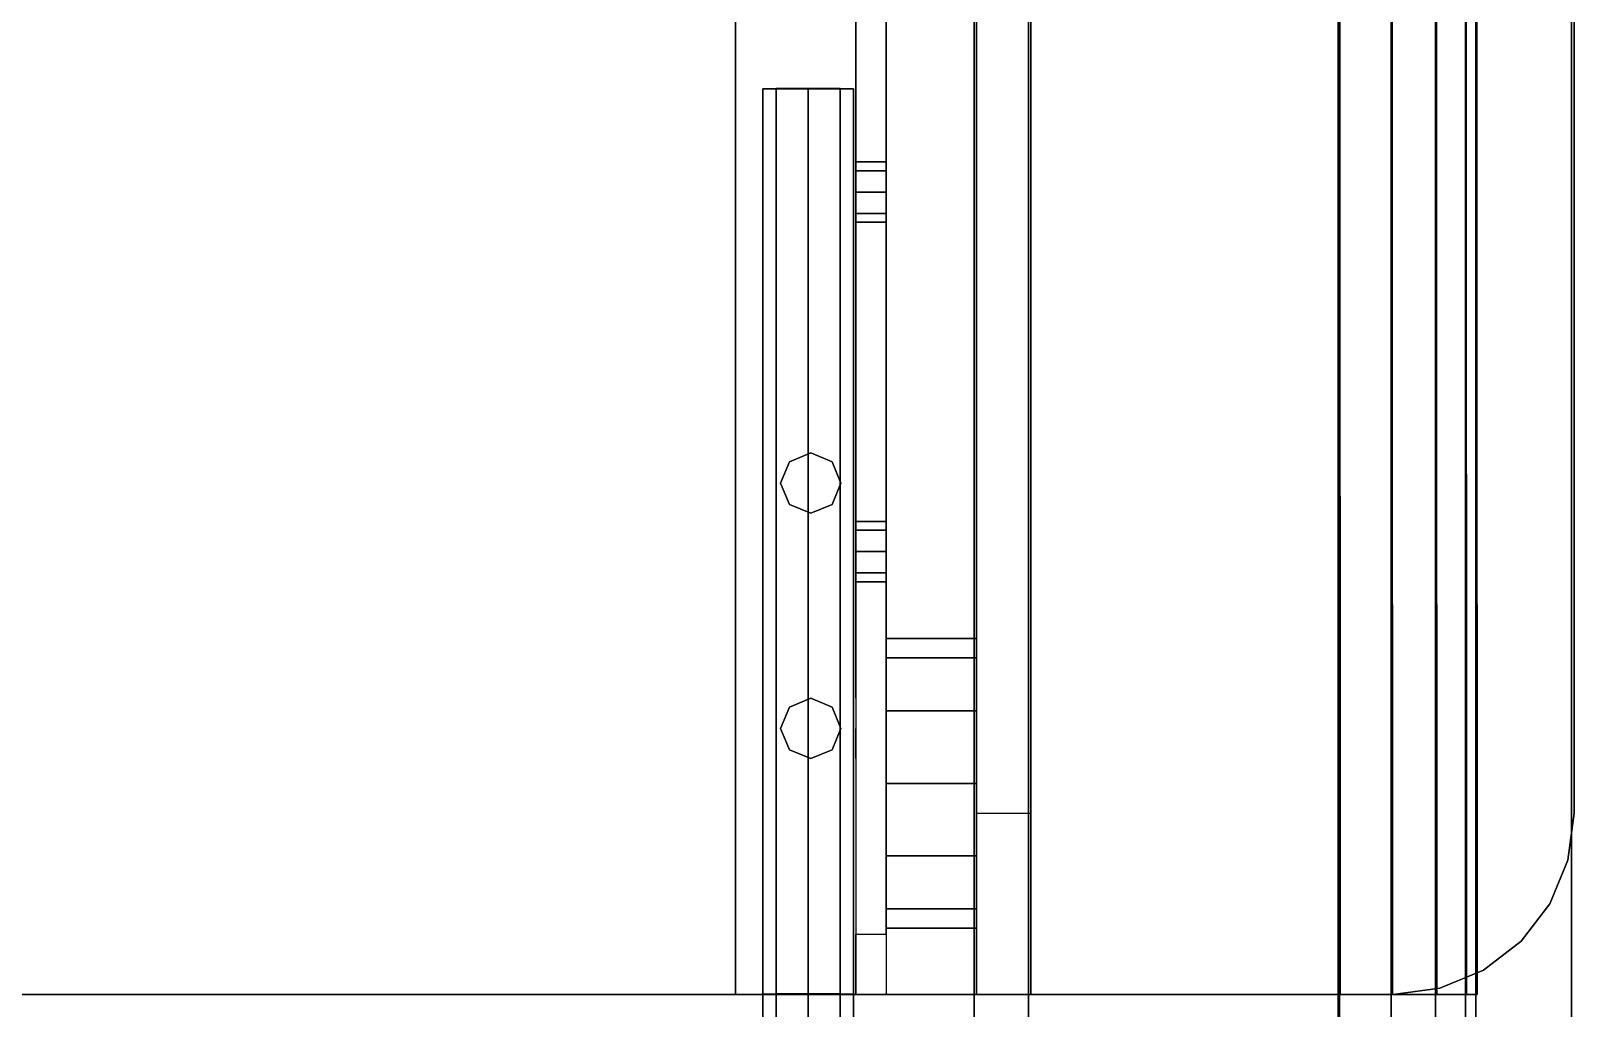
# Model space of a CAD drawing. Extents: x 0 to 341, y -1007 to 0.
# Drawn here: x 255.7 to 340.9, y -459.3 to -405.3 of the extents above; entities that cross this region are included whole.
import ezdxf

# ---------------------------------------------------------------- set-up
doc = ezdxf.new("R2010")
doc.units = 0
for name, color, linetype in [('ACESSORIO_ABERTO', 253, 'CONTINUOUS'), ('ACESSORIO_FECHADO', 253, 'CONTINUOUS'), ('TABUA_ABERTO', 7, 'CONTINUOUS'), ('TABUA_FECHADO', 7, 'CONTINUOUS')]:
    doc.layers.add(name, color=color, linetype=linetype)

msp = doc.modelspace()

# ---------------------------------------------------------------- linework, layer by layer
at = {"layer": 'ACESSORIO_ABERTO'}
for points, invisible_edges in [([(307.7914, -623.535, 30), (307.7914, -623.1942, 32.58819), (307.7914, -181.4782, 32.58819), (307.7914, -181.1375, 30)], 10), ([(307.7914, -181.1375, 30), (307.7914, -181.1375), (307.7914, -623.535), (307.7914, -623.535, 30)], 8), ([(307.7914, -181.4782, 32.58819), (307.7914, -182.4772, 35), (307.7914, -622.1952, 35), (307.7914, -623.1942, 32.58819)], 10), ([(330.7914, -181.1375), (310.7914, -181.1375), (310.7914, -623.535), (330.7914, -623.535)], 8), ([(330.7914, -181.1375, 3), (310.7914, -181.1375, 3), (310.7914, -623.535, 3), (330.7914, -623.535, 3)], 8), ([(310.7914, -181.1375, 30), (310.7914, -181.1375), (310.7914, -623.535), (310.7914, -623.535, 30)], 8), ([(310.7914, -623.535, 30), (310.7914, -623.1942, 32.58819), (310.7914, -181.4782, 32.58819), (310.7914, -181.1375, 30)], 10), ([(310.7914, -181.4782, 32.58819), (310.7914, -182.4772, 35), (310.7914, -622.1952, 35), (310.7914, -623.1942, 32.58819)], 10), ([(330.7914, -623.535), (333.3795, -623.1942), (333.3795, -181.4782), (330.7914, -181.1375)], 10), ([(330.7914, -623.535, 3), (333.3795, -623.1942, 3), (333.3795, -181.4782, 3), (330.7914, -181.1375, 3)], 10), ([(333.3795, -181.4782), (335.7914, -182.4772), (335.7914, -622.1952), (333.3795, -623.1942)], 10), ([(333.3795, -181.4782, 3), (335.7914, -182.4772, 3), (335.7914, -622.1952, 3), (333.3795, -623.1942, 3)], 10), ([(307.7914, -622.1952, 35), (307.7914, -620.606, 37.07107), (307.7914, -184.0664, 37.07107), (307.7914, -182.4772, 35)], 10), ([(310.7914, -622.1952, 35), (310.7914, -620.606, 37.07107), (310.7914, -184.0664, 37.07107), (310.7914, -182.4772, 35)], 10), ([(335.7914, -622.1952), (337.8624, -620.606), (337.8624, -184.0664), (335.7914, -182.4772)], 10), ([(335.7914, -622.1952, 3), (337.8624, -620.606, 3), (337.8624, -184.0664, 3), (335.7914, -182.4772, 3)], 10), ([(307.7914, -184.0664, 37.07107), (307.7914, -186.1375, 38.66026), (307.7914, -618.535, 38.66026), (307.7914, -620.606, 37.07107)], 10), ([(310.7914, -184.0664, 37.07107), (310.7914, -186.1375, 38.66026), (310.7914, -618.535, 38.66026), (310.7914, -620.606, 37.07107)], 10), ([(337.8624, -184.0664), (339.4516, -186.1375), (339.4516, -618.535), (337.8624, -620.606)], 10), ([(337.8624, -184.0664, 3), (339.4516, -186.1375, 3), (339.4516, -618.535, 3), (337.8624, -620.606, 3)], 10), ([(307.7914, -616.1231, 39.65926), (307.7914, -618.535, 38.66026), (307.7914, -186.1375, 38.66026), (307.7914, -188.5493, 39.65926)], 10), ([(310.7914, -616.1231, 39.65926), (310.7914, -618.535, 38.66026), (310.7914, -186.1375, 38.66026), (310.7914, -188.5493, 39.65926)], 10), ([(340.4506, -616.1231), (339.4516, -618.535), (339.4516, -186.1375), (340.4506, -188.5493)], 10), ([(340.4506, -616.1231, 3), (339.4516, -618.535, 3), (339.4516, -186.1375, 3), (340.4506, -188.5493, 3)], 10), ([(307.7914, -188.5493, 39.65926), (307.7914, -191.1375, 40), (307.7914, -613.535, 40), (307.7914, -616.1231, 39.65926)], 8), ([(310.7914, -188.5493, 39.65926), (310.7914, -191.1375, 40), (310.7914, -613.535, 40), (310.7914, -616.1231, 39.65926)], 8), ([(340.4506, -188.5493), (340.7914, -191.1375), (340.7914, -613.535), (340.4506, -616.1231)], 8), ([(340.4506, -188.5493, 3), (340.7914, -191.1375, 3), (340.7914, -613.535, 3), (340.4506, -616.1231, 3)], 8)]:
    msp.add_3dface(points, dxfattribs=dict(at, invisible_edges=invisible_edges))
for points in [[(307.7914, -181.1375), (310.7914, -181.1375), (310.7914, -623.535), (307.7914, -623.535)], [(310.7914, -181.1375, 3), (310.7914, -181.1375), (310.7914, -623.535), (310.7914, -623.535, 3)], [(310.7914, -191.1375, 40), (307.7914, -191.1375, 40), (307.7914, -613.535, 40), (310.7914, -613.535, 40)], [(340.7914, -191.1375), (340.7914, -191.1375, 3), (340.7914, -613.535, 3), (340.7914, -613.535)]]:
    msp.add_3dface(points, dxfattribs=at)
at = {"layer": 'ACESSORIO_FECHADO'}
for points in [[(294.6104, -16.0361, 5), (294.6104, -16.0361, 6.664), (294.6104, -458.5074, 6.664), (294.6104, -458.5074, 5)], [(301.2664, -16.0361, 21.64), (301.2664, -455.1794, 21.64), (302.9305, -455.1794, 21.64), (302.9305, -16.0361, 21.64)], [(307.9225, -425.2274, 16.648), (307.9225, -425.2274, 19.976), (307.9225, -16.0361, 19.976), (307.9225, -16.0361, 16.648)], [(307.9305, -16.0361), (310.9305, -16.0361), (310.9305, -458.5074), (307.9305, -458.5074)], [(310.9305, -16.0361, 3), (310.9305, -16.0361), (310.9305, -458.5074), (310.9305, -458.5074, 3)], [(310.9305, -26.0361, 40), (307.9305, -26.0361, 40), (307.9305, -448.5074, 40), (310.9305, -448.5074, 40)], [(340.9305, -26.0361), (340.9305, -26.0361, 3), (340.9305, -448.5074, 3), (340.9305, -448.5074)], [(296.1273, -408.494, 37.50003), (296.1273, -458.494, 37.50003), (296.8595, -458.4845, 35.7323), (296.8595, -408.4845, 35.7323)], [(296.8595, -408.5035, 39.26778), (296.8595, -458.5035, 39.26778), (296.1273, -458.494, 37.50003), (296.1273, -408.494, 37.50003)], [(296.8595, -408.4845, 35.7323), (296.8595, -458.4845, 35.7323), (298.6273, -458.4805, 35.00007), (298.6273, -408.4805, 35.00007)], [(298.6273, -408.5074, 40), (298.6273, -458.5074, 40), (296.8595, -458.5035, 39.26778), (296.8595, -408.5035, 39.26778)], [(301.1273, -408.494, 37.50003), (300.3951, -408.4845, 35.7323), (298.6273, -408.4805, 35.00007), (301.1273, -408.494, 37.50003)], [(298.6273, -408.4805, 35.00007), (298.6273, -458.4805, 35.00007), (300.3951, -458.4845, 35.7323), (300.3951, -408.4845, 35.7323)], [(300.3951, -408.5035, 39.26778), (300.3951, -458.5035, 39.26778), (298.6273, -458.5074, 40), (298.6273, -408.5074, 40)], [(300.3951, -408.4845, 35.7323), (300.3951, -458.4845, 35.7323), (301.1273, -458.494, 37.50003), (301.1273, -408.494, 37.50003)], [(301.1273, -408.494, 37.50003), (301.1273, -458.494, 37.50003), (300.3951, -458.5035, 39.26778), (300.3951, -408.5035, 39.26778)], [(302.9305, -413.028, 11.7329), (301.2664, -413.028, 11.7329), (301.2664, -412.5406, 12.90952), (302.9305, -412.5406, 12.90952)], [(302.9305, -412.5406, 12.90952), (301.2664, -412.5406, 12.90952), (301.2664, -413.028, 14.08615), (302.9305, -413.028, 14.08615)], [(302.9305, -414.2046, 11.24552), (301.2664, -414.2046, 11.24552), (301.2664, -413.028, 11.7329), (302.9305, -413.028, 11.7329)], [(302.9305, -413.028, 14.08615), (301.2664, -413.028, 14.08615), (301.2664, -414.2046, 14.57352), (302.9305, -414.2046, 14.57352)], [(302.9305, -414.2046, 14.57352), (301.2664, -414.2046, 14.57352), (301.2664, -415.3812, 14.08615), (302.9305, -415.3812, 14.08615)], [(302.9305, -415.3812, 11.7329), (301.2664, -415.3812, 11.7329), (301.2664, -414.2046, 11.24552), (302.9305, -414.2046, 11.24552)], [(302.9305, -415.3812, 14.08615), (301.2664, -415.3812, 14.08615), (301.2664, -415.8686, 12.90952), (302.9305, -415.8686, 12.90952)], [(302.9305, -415.8686, 12.90952), (301.2664, -415.8686, 12.90952), (301.2664, -415.3812, 11.7329), (302.9305, -415.3812, 11.7329)], [(298.7704, -428.6118, 6.664), (298.7704, -428.6118, 5), (297.5938, -429.0992, 5), (297.5938, -429.0992, 6.664)], [(299.9471, -429.0992, 6.664), (299.9471, -429.0992, 5), (298.7704, -428.6118, 5), (298.7704, -428.6118, 6.664)], [(297.5938, -429.0992, 6.664), (297.5938, -429.0992, 5), (297.1064, -430.2758, 5), (297.1064, -430.2758, 6.664)], [(300.4344, -430.2758, 6.664), (300.4344, -430.2758, 5), (299.9471, -429.0992, 5), (299.9471, -429.0992, 6.664)], [(297.1064, -430.2758, 6.664), (297.1064, -430.2758, 5), (297.5938, -431.4524, 5), (297.5938, -431.4524, 6.664)], [(299.9471, -431.4524, 6.664), (299.9471, -431.4524, 5), (300.4344, -430.2758, 5), (300.4344, -430.2758, 6.664)], [(297.5938, -431.4524, 6.664), (297.5938, -431.4524, 5), (298.7704, -431.9398, 5), (298.7704, -431.9398, 6.664)], [(298.7704, -431.9398, 6.664), (298.7704, -431.9398, 5), (299.9471, -431.4524, 5), (299.9471, -431.4524, 6.664)], [(302.9305, -432.881, 11.7329), (301.2664, -432.881, 11.7329), (301.2664, -432.3936, 12.90952), (302.9305, -432.3936, 12.90952)], [(302.9305, -432.3936, 12.90952), (301.2664, -432.3936, 12.90952), (301.2664, -432.881, 14.08615), (302.9305, -432.881, 14.08615)], [(302.9305, -434.0576, 11.24552), (301.2664, -434.0576, 11.24552), (301.2664, -432.881, 11.7329), (302.9305, -432.881, 11.7329)], [(302.9305, -432.881, 14.08615), (301.2664, -432.881, 14.08615), (301.2664, -434.0576, 14.57352), (302.9305, -434.0576, 14.57352)], [(302.9305, -434.0576, 14.57352), (301.2664, -434.0576, 14.57352), (301.2664, -435.2342, 14.08615), (302.9305, -435.2342, 14.08615)], [(302.9305, -435.2342, 11.7329), (301.2664, -435.2342, 11.7329), (301.2664, -434.0576, 11.24552), (302.9305, -434.0576, 11.24552)], [(302.9305, -435.2342, 14.08615), (301.2664, -435.2342, 14.08615), (301.2664, -435.7216, 12.90952), (302.9305, -435.7216, 12.90952)], [(302.9305, -435.7216, 12.90952), (301.2664, -435.7216, 12.90952), (301.2664, -435.2342, 11.7329), (302.9305, -435.2342, 11.7329)], [(302.9305, -439.9312, 22.312), (302.9305, -438.8594, 18.312), (302.9305, -439.9312, 14.312), (302.9305, -439.9312, 22.312)], [(302.9305, -439.9312, 14.312), (307.9305, -439.9312, 14.312), (307.9305, -438.8594, 18.312), (302.9305, -438.8594, 18.312)], [(302.9305, -438.8594, 18.312), (307.9305, -438.8594, 18.312), (307.9305, -439.9312, 22.312), (302.9305, -439.9312, 22.312)], [(307.9305, -439.9312, 22.312), (307.9305, -438.8594, 18.312), (307.9305, -439.9312, 14.312), (307.9305, -439.9312, 22.312)], [(302.9305, -442.8594, 11.3838), (307.9305, -442.8594, 11.3838), (307.9305, -439.9312, 14.312), (302.9305, -439.9312, 14.312)], [(302.9305, -439.9312, 22.312), (307.9305, -439.9312, 22.312), (307.9305, -442.8594, 25.2402), (302.9305, -442.8594, 25.2402)], [(298.7704, -442.1575, 6.664), (298.7704, -442.1575, 5), (297.5938, -442.6449, 5), (297.5938, -442.6449, 6.664)], [(299.9471, -442.6449, 6.664), (299.9471, -442.6449, 5), (298.7704, -442.1575, 5), (298.7704, -442.1575, 6.664)], [(297.5938, -442.6449, 6.664), (297.5938, -442.6449, 5), (297.1064, -443.8215, 5), (297.1064, -443.8215, 6.664)], [(300.4344, -443.8215, 6.664), (300.4344, -443.8215, 5), (299.9471, -442.6449, 5), (299.9471, -442.6449, 6.664)], [(302.9305, -446.8594, 10.312), (307.9305, -446.8594, 10.312), (307.9305, -442.8594, 11.3838), (302.9305, -442.8594, 11.3838)], [(302.9305, -442.8594, 25.2402), (307.9305, -442.8594, 25.2402), (307.9305, -446.8594, 26.312), (302.9305, -446.8594, 26.312)], [(307.9305, -443.3953, 20.312), (307.9305, -442.8594, 18.312), (307.9305, -443.3953, 16.312), (307.9305, -443.3953, 20.312)], [(297.1064, -443.8215, 6.664), (297.1064, -443.8215, 5), (297.5938, -444.9981, 5), (297.5938, -444.9981, 6.664)], [(299.9471, -444.9981, 6.664), (299.9471, -444.9981, 5), (300.4344, -443.8215, 5), (300.4344, -443.8215, 6.664)], [(297.5938, -444.9981, 6.664), (297.5938, -444.9981, 5), (298.7704, -445.4855, 5), (298.7704, -445.4855, 6.664)], [(298.7704, -445.4855, 6.664), (298.7704, -445.4855, 5), (299.9471, -444.9981, 5), (299.9471, -444.9981, 6.664)], [(302.9305, -446.8594, 26.312), (307.9305, -446.8594, 26.312), (307.9305, -450.8594, 25.2402), (302.9305, -450.8594, 25.2402)], [(302.9305, -450.8594, 11.3838), (307.9305, -450.8594, 11.3838), (307.9305, -446.8594, 10.312), (302.9305, -446.8594, 10.312)], [(302.9305, -450.8594, 25.2402), (307.9305, -450.8594, 25.2402), (307.9305, -453.7876, 22.312), (302.9305, -453.7876, 22.312)], [(302.9305, -453.7876, 14.312), (307.9305, -453.7876, 14.312), (307.9305, -450.8594, 11.3838), (302.9305, -450.8594, 11.3838)], [(302.9305, -453.7876, 22.312), (307.9305, -453.7876, 22.312), (307.9305, -454.8594, 18.312), (302.9305, -454.8594, 18.312)], [(302.9305, -454.8594, 18.312), (307.9305, -454.8594, 18.312), (307.9305, -453.7876, 14.312), (302.9305, -453.7876, 14.312)], [(302.9305, -458.5074, 5), (294.6104, -458.5074, 5), (294.6104, -458.5074, 6.664), (302.9305, -458.5074, 6.664)], [(296.1273, -458.494, 37.50003), (296.1273, -460.8546, 37.66757), (296.8595, -461.4371, 35.99855), (296.8595, -458.4845, 35.7323)], [(296.8595, -458.5035, 39.26778), (296.8595, -460.272, 39.3366), (296.1273, -460.8546, 37.66757), (296.1273, -458.494, 37.50003)], [(296.8595, -458.4845, 35.7323), (296.8595, -461.4371, 35.99855), (298.6273, -461.6784, 35.30721), (298.6273, -458.4805, 35.00007)], [(298.6273, -458.5074, 40), (298.6273, -460.0307, 40.02793), (296.8595, -460.272, 39.3366), (296.8595, -458.5035, 39.26778)], [(298.6273, -458.4805, 35.00007), (298.6273, -461.6784, 35.30721), (300.3951, -461.4371, 35.99855), (300.3951, -458.4845, 35.7323)], [(300.3951, -458.5035, 39.26778), (300.3951, -460.272, 39.3366), (298.6273, -460.0307, 40.02793), (298.6273, -458.5074, 40)], [(300.3951, -458.4845, 35.7323), (300.3951, -461.4371, 35.99855), (301.1273, -460.8546, 37.66757), (301.1273, -458.494, 37.50003)], [(301.1273, -458.494, 37.50003), (301.1273, -460.8546, 37.66757), (300.3951, -460.272, 39.3366), (300.3951, -458.5035, 39.26778)], [(310.9305, -458.5074, 30), (307.9305, -458.5074, 30), (307.9305, -458.5074), (310.9305, -458.5074)], [(330.9305, -458.5074), (330.9305, -458.5074, 3), (310.9305, -458.5074, 3), (310.9305, -458.5074)]]:
    msp.add_3dface(points, dxfattribs=at)
for points, invisible_edges in [([(307.9305, -16.0361, 30), (307.9305, -16.0361), (307.9305, -458.5074), (307.9305, -458.5074, 30)], 8), ([(307.9305, -458.5074, 30), (307.9305, -458.1667, 32.58819), (307.9305, -16.3769, 32.58819), (307.9305, -16.0361, 30)], 10), ([(310.9305, -458.5074, 30), (310.9305, -458.1667, 32.58819), (310.9305, -16.3769, 32.58819), (310.9305, -16.0361, 30)], 10), ([(310.9305, -16.0361, 30), (310.9305, -16.0361), (310.9305, -458.5074), (310.9305, -458.5074, 30)], 8), ([(330.9305, -16.0361, 3), (310.9305, -16.0361, 3), (310.9305, -458.5074, 3), (330.9305, -458.5074, 3)], 8), ([(330.9305, -16.0361), (310.9305, -16.0361), (310.9305, -458.5074), (330.9305, -458.5074)], 8), ([(330.9305, -458.5074, 3), (333.5186, -458.1667, 3), (333.5186, -16.3769, 3), (330.9305, -16.0361, 3)], 10), ([(330.9305, -458.5074), (333.5186, -458.1667), (333.5186, -16.3769), (330.9305, -16.0361)], 10), ([(307.9305, -16.3769, 32.58819), (307.9305, -17.3759, 35), (307.9305, -457.1677, 35), (307.9305, -458.1667, 32.58819)], 10), ([(310.9305, -16.3769, 32.58819), (310.9305, -17.3759, 35), (310.9305, -457.1677, 35), (310.9305, -458.1667, 32.58819)], 10), ([(333.5186, -16.3769, 3), (335.9305, -17.3759, 3), (335.9305, -457.1677, 3), (333.5186, -458.1667, 3)], 10), ([(333.5186, -16.3769), (335.9305, -17.3759), (335.9305, -457.1677), (333.5186, -458.1667)], 10), ([(307.9305, -457.1677, 35), (307.9305, -455.5785, 37.07107), (307.9305, -18.9651, 37.07107), (307.9305, -17.3759, 35)], 10), ([(310.9305, -457.1677, 35), (310.9305, -455.5785, 37.07107), (310.9305, -18.9651, 37.07107), (310.9305, -17.3759, 35)], 10), ([(335.9305, -457.1677, 3), (338.0015, -455.5785, 3), (338.0015, -18.9651, 3), (335.9305, -17.3759, 3)], 10), ([(335.9305, -457.1677), (338.0015, -455.5785), (338.0015, -18.9651), (335.9305, -17.3759)], 10), ([(307.9305, -18.9651, 37.07107), (307.9305, -21.0361, 38.66026), (307.9305, -453.5074, 38.66026), (307.9305, -455.5785, 37.07107)], 10), ([(310.9305, -18.9651, 37.07107), (310.9305, -21.0361, 38.66026), (310.9305, -453.5074, 38.66026), (310.9305, -455.5785, 37.07107)], 10), ([(338.0015, -18.9651, 3), (339.5907, -21.0361, 3), (339.5907, -453.5074, 3), (338.0015, -455.5785, 3)], 10), ([(338.0015, -18.9651), (339.5907, -21.0361), (339.5907, -453.5074), (338.0015, -455.5785)], 10), ([(307.9305, -451.0956, 39.65926), (307.9305, -453.5074, 38.66026), (307.9305, -21.0361, 38.66026), (307.9305, -23.448, 39.65926)], 10), ([(310.9305, -451.0956, 39.65926), (310.9305, -453.5074, 38.66026), (310.9305, -21.0361, 38.66026), (310.9305, -23.448, 39.65926)], 10), ([(340.5897, -451.0956, 3), (339.5907, -453.5074, 3), (339.5907, -21.0361, 3), (340.5897, -23.448, 3)], 10), ([(340.5897, -451.0956), (339.5907, -453.5074), (339.5907, -21.0361), (340.5897, -23.448)], 10), ([(307.9305, -23.448, 39.65926), (307.9305, -26.0361, 40), (307.9305, -448.5074, 40), (307.9305, -451.0956, 39.65926)], 8), ([(310.9305, -23.448, 39.65926), (310.9305, -26.0361, 40), (310.9305, -448.5074, 40), (310.9305, -451.0956, 39.65926)], 8), ([(340.5897, -23.448, 3), (340.9305, -26.0361, 3), (340.9305, -448.5074, 3), (340.5897, -451.0956, 3)], 8), ([(340.5897, -23.448), (340.9305, -26.0361), (340.9305, -448.5074), (340.5897, -451.0956)], 8), ([(294.6104, -428.6118, 5), (302.9305, -428.6118, 5), (302.9305, -217.1998, 5), (294.6104, -217.1998, 5)], 5), ([(294.6104, -428.6118, 6.664), (301.2664, -428.6118, 6.664), (301.2664, -217.1998, 6.664), (294.6104, -217.1998, 6.664)], 5), ([(301.2664, -412.5406, 21.64), (301.2664, -412.5406, 6.664), (301.2664, -225.1122, 6.664), (301.2664, -225.1122, 21.64)], 5), ([(302.9305, -225.1122, 21.64), (302.9305, -225.1122, 5), (302.9305, -412.5406, 5), (302.9305, -412.5406, 21.64)], 5), ([(298.6273, -408.5074, 40), (300.3951, -408.5035, 39.26778), (296.8595, -408.4845, 35.7323), (296.1273, -408.494, 37.50003)], 10), ([(296.8595, -408.5035, 39.26778), (298.6273, -408.5074, 40), (296.1273, -408.494, 37.50003), (296.8595, -408.5035, 39.26778)], 2), ([(300.3951, -408.5035, 39.26778), (301.1273, -408.494, 37.50003), (298.6273, -408.4805, 35.00007), (296.8595, -408.4845, 35.7323)], 10), ([(301.2664, -413.028, 6.664), (301.2664, -413.028, 11.7329), (301.2664, -412.5406, 12.90952), (301.2664, -412.5406, 6.664)], 5), ([(301.2664, -413.028, 21.64), (301.2664, -413.028, 14.08615), (301.2664, -412.5406, 12.90952), (301.2664, -412.5406, 21.64)], 5), ([(301.2664, -413.028, 6.664), (301.2664, -413.028, 11.7329), (301.2664, -414.2046, 11.24552), (301.2664, -414.2046, 6.664)], 5), ([(301.2664, -414.2046, 21.64), (301.2664, -414.2046, 14.57352), (301.2664, -413.028, 14.08615), (301.2664, -413.028, 21.64)], 5), ([(302.9305, -413.028, 5), (302.9305, -413.028, 11.7329), (302.9305, -412.5406, 12.90952), (302.9305, -412.5406, 5)], 5), ([(302.9305, -413.028, 21.64), (302.9305, -413.028, 14.08615), (302.9305, -412.5406, 12.90952), (302.9305, -412.5406, 21.64)], 5), ([(302.9305, -413.028, 5), (302.9305, -413.028, 11.7329), (302.9305, -414.2046, 11.24552), (302.9305, -414.2046, 5)], 5), ([(302.9305, -413.028, 21.64), (302.9305, -413.028, 14.08615), (302.9305, -414.2046, 14.57352), (302.9305, -414.2046, 21.64)], 5), ([(301.2664, -414.2046, 6.664), (301.2664, -414.2046, 11.24552), (301.2664, -415.3812, 11.7329), (301.2664, -415.3812, 6.664)], 5), ([(301.2664, -414.2046, 21.64), (301.2664, -414.2046, 14.57352), (301.2664, -415.3812, 14.08615), (301.2664, -415.3812, 21.64)], 5), ([(302.9305, -414.2046, 5), (302.9305, -414.2046, 11.24552), (302.9305, -415.3812, 11.7329), (302.9305, -415.3812, 5)], 5), ([(302.9305, -414.2046, 21.64), (302.9305, -414.2046, 14.57352), (302.9305, -415.3812, 14.08615), (302.9305, -415.3812, 21.64)], 5), ([(301.2664, -415.3812, 6.664), (301.2664, -415.3812, 11.7329), (301.2664, -415.8686, 12.90952), (301.2664, -415.8686, 6.664)], 5), ([(301.2664, -415.3812, 21.64), (301.2664, -415.3812, 14.08615), (301.2664, -415.8686, 12.90952), (301.2664, -415.8686, 21.64)], 5), ([(301.2664, -432.3936, 21.64), (301.2664, -432.3936, 6.664), (301.2664, -415.8686, 6.664), (301.2664, -415.8686, 21.64)], 5), ([(302.9305, -415.3812, 5), (302.9305, -415.3812, 11.7329), (302.9305, -415.8686, 12.90952), (302.9305, -415.8686, 5)], 7), ([(302.9305, -415.3812, 21.64), (302.9305, -415.3812, 14.08615), (302.9305, -415.8686, 12.90952), (302.9305, -415.8686, 21.64)], 5), ([(302.9305, -415.8686, 21.64), (302.9305, -415.8686, 5), (302.9305, -432.3936, 5), (302.9305, -432.3936, 21.64)], 5), ([(294.6104, -429.0992, 6.664), (297.5938, -429.0992, 6.664), (298.7704, -428.6118, 6.664), (294.6104, -428.6118, 6.664)], 5), ([(294.6104, -429.0992, 5), (297.5938, -429.0992, 5), (298.7704, -428.6118, 5), (294.6104, -428.6118, 5)], 7), ([(301.2664, -429.0992, 6.664), (299.9471, -429.0992, 6.664), (298.7704, -428.6118, 6.664), (301.2664, -428.6118, 6.664)], 5), ([(302.9305, -429.0992, 5), (299.9471, -429.0992, 5), (298.7704, -428.6118, 5), (302.9305, -428.6118, 5)], 7), ([(294.6104, -429.0992, 6.664), (297.5938, -429.0992, 6.664), (297.1064, -430.2758, 6.664), (294.6104, -430.2758, 6.664)], 5), ([(294.6104, -429.0992, 5), (297.5938, -429.0992, 5), (297.1064, -430.2758, 5), (294.6104, -430.2758, 5)], 5), ([(301.2664, -430.2758, 6.664), (300.4344, -430.2758, 6.664), (299.9471, -429.0992, 6.664), (301.2664, -429.0992, 6.664)], 5), ([(302.9305, -430.2758, 5), (300.4344, -430.2758, 5), (299.9471, -429.0992, 5), (302.9305, -429.0992, 5)], 5), ([(294.6104, -430.2758, 6.664), (297.1064, -430.2758, 6.664), (297.5938, -431.4524, 6.664), (294.6104, -431.4524, 6.664)], 5), ([(294.6104, -430.2758, 5), (297.1064, -430.2758, 5), (297.5938, -431.4524, 5), (294.6104, -431.4524, 5)], 5), ([(301.2664, -430.2758, 6.664), (300.4344, -430.2758, 6.664), (299.9471, -431.4524, 6.664), (301.2664, -431.4524, 6.664)], 5), ([(302.9305, -430.2758, 5), (300.4344, -430.2758, 5), (299.9471, -431.4524, 5), (302.9305, -431.4524, 5)], 5), ([(294.6104, -431.4524, 6.664), (297.5938, -431.4524, 6.664), (298.7704, -431.9398, 6.664), (294.6104, -431.9398, 6.664)], 5), ([(294.6104, -431.4524, 5), (297.5938, -431.4524, 5), (298.7704, -431.9398, 5), (294.6104, -431.9398, 5)], 7), ([(294.6104, -442.1575, 5), (302.9305, -442.1575, 5), (302.9305, -431.9398, 5), (294.6104, -431.9398, 5)], 5), ([(294.6104, -442.1575, 6.664), (301.2664, -442.1575, 6.664), (301.2664, -431.9398, 6.664), (294.6104, -431.9398, 6.664)], 5), ([(301.2664, -431.4524, 6.664), (299.9471, -431.4524, 6.664), (298.7704, -431.9398, 6.664), (301.2664, -431.9398, 6.664)], 5), ([(302.9305, -431.4524, 5), (299.9471, -431.4524, 5), (298.7704, -431.9398, 5), (302.9305, -431.9398, 5)], 7), ([(301.2664, -432.881, 21.64), (301.2664, -432.881, 14.08615), (301.2664, -432.3936, 12.90952), (301.2664, -432.3936, 21.64)], 5), ([(301.2664, -432.881, 6.664), (301.2664, -432.881, 11.7329), (301.2664, -432.3936, 12.90952), (301.2664, -432.3936, 6.664)], 5), ([(301.2664, -434.0576, 21.64), (301.2664, -434.0576, 14.57352), (301.2664, -432.881, 14.08615), (301.2664, -432.881, 21.64)], 5), ([(301.2664, -432.881, 6.664), (301.2664, -432.881, 11.7329), (301.2664, -434.0576, 11.24552), (301.2664, -434.0576, 6.664)], 5), ([(302.9305, -432.881, 21.64), (302.9305, -432.881, 14.08615), (302.9305, -432.3936, 12.90952), (302.9305, -432.3936, 21.64)], 5), ([(302.9305, -432.881, 5), (302.9305, -432.881, 11.7329), (302.9305, -432.3936, 12.90952), (302.9305, -432.3936, 5)], 5), ([(302.9305, -432.881, 21.64), (302.9305, -432.881, 14.08615), (302.9305, -434.0576, 14.57352), (302.9305, -434.0576, 21.64)], 5), ([(302.9305, -432.881, 5), (302.9305, -432.881, 11.7329), (302.9305, -434.0576, 11.24552), (302.9305, -434.0576, 5)], 5), ([(301.2664, -434.0576, 21.64), (301.2664, -434.0576, 14.57352), (301.2664, -435.2342, 14.08615), (301.2664, -435.2342, 21.64)], 5), ([(301.2664, -434.0576, 6.664), (301.2664, -434.0576, 11.24552), (301.2664, -435.2342, 11.7329), (301.2664, -435.2342, 6.664)], 5), ([(302.9305, -434.0576, 21.64), (302.9305, -434.0576, 14.57352), (302.9305, -435.2342, 14.08615), (302.9305, -435.2342, 21.64)], 5), ([(302.9305, -434.0576, 5), (302.9305, -434.0576, 11.24552), (302.9305, -435.2342, 11.7329), (302.9305, -435.2342, 5)], 5), ([(301.2664, -435.2342, 21.64), (301.2664, -435.2342, 14.08615), (301.2664, -435.7216, 12.90952), (301.2664, -435.7216, 21.64)], 5), ([(301.2664, -435.2342, 6.664), (301.2664, -435.2342, 11.7329), (301.2664, -435.7216, 12.90952), (301.2664, -435.7216, 6.664)], 5), ([(302.9305, -435.2342, 21.64), (302.9305, -435.2342, 14.08615), (302.9305, -435.7216, 12.90952), (302.9305, -435.7216, 21.64)], 5), ([(302.9305, -435.2342, 5), (302.9305, -435.2342, 11.7329), (302.9305, -435.7216, 12.90952), (302.9305, -435.7216, 5)], 5), ([(301.2664, -435.7216, 18.312), (301.2664, -435.7216, 21.64), (301.2664, -455.1794, 21.64), (301.2664, -455.1794, 18.312)], 13), ([(301.2664, -435.7216, 6.664), (301.2664, -458.5074, 6.664), (301.2664, -458.5074, 18.312), (301.2664, -435.7216, 18.312)], 12), ([(302.9305, -435.7216, 21.64), (302.9305, -435.7216, 5), (302.9305, -455.1794, 5), (302.9305, -455.1794, 21.64)], 5), ([(302.9305, -439.9312, 22.312), (302.9305, -439.9312, 14.312), (302.9305, -442.8594, 11.3838), (302.9305, -442.8594, 25.2402)], 5), ([(307.9305, -439.9312, 22.312), (307.9305, -439.9312, 14.312), (307.9305, -442.8594, 11.3838), (307.9305, -442.8594, 25.2402)], 5), ([(294.6104, -442.6449, 6.664), (297.5938, -442.6449, 6.664), (298.7704, -442.1575, 6.664), (294.6104, -442.1575, 6.664)], 5), ([(294.6104, -442.6449, 5), (297.5938, -442.6449, 5), (298.7704, -442.1575, 5), (294.6104, -442.1575, 5)], 7), ([(301.2664, -442.6449, 6.664), (299.9471, -442.6449, 6.664), (298.7704, -442.1575, 6.664), (301.2664, -442.1575, 6.664)], 5), ([(302.9305, -442.6449, 5), (299.9471, -442.6449, 5), (298.7704, -442.1575, 5), (302.9305, -442.1575, 5)], 7), ([(294.6104, -442.6449, 6.664), (297.5938, -442.6449, 6.664), (297.1064, -443.8215, 6.664), (294.6104, -443.8215, 6.664)], 5), ([(294.6104, -442.6449, 5), (297.5938, -442.6449, 5), (297.1064, -443.8215, 5), (294.6104, -443.8215, 5)], 5), ([(301.2664, -443.8215, 6.664), (300.4344, -443.8215, 6.664), (299.9471, -442.6449, 6.664), (301.2664, -442.6449, 6.664)], 5), ([(302.9305, -443.8215, 5), (300.4344, -443.8215, 5), (299.9471, -442.6449, 5), (302.9305, -442.6449, 5)], 5), ([(302.9305, -442.8594, 25.2402), (302.9305, -442.8594, 11.3838), (302.9305, -446.8594, 10.312), (302.9305, -446.8594, 26.312)], 5), ([(307.9305, -442.8594, 25.2402), (307.9305, -442.8594, 11.3838), (307.9305, -446.8594, 10.312), (307.9305, -446.8594, 26.312)], 5), ([(294.6104, -443.8215, 6.664), (297.1064, -443.8215, 6.664), (297.5938, -444.9981, 6.664), (294.6104, -444.9981, 6.664)], 5), ([(294.6104, -443.8215, 5), (297.1064, -443.8215, 5), (297.5938, -444.9981, 5), (294.6104, -444.9981, 5)], 5), ([(301.2664, -443.8215, 6.664), (300.4344, -443.8215, 6.664), (299.9471, -444.9981, 6.664), (301.2664, -444.9981, 6.664)], 5), ([(302.9305, -443.8215, 5), (300.4344, -443.8215, 5), (299.9471, -444.9981, 5), (302.9305, -444.9981, 5)], 5), ([(307.9305, -443.3953, 20.312), (307.9305, -443.3953, 16.312), (307.9305, -444.8594, 14.8479), (307.9305, -444.8594, 21.7761)], 5), ([(307.9305, -444.8594, 21.7761), (307.9305, -444.8594, 14.8479), (307.9305, -446.8594, 14.312), (307.9305, -446.8594, 22.312)], 5), ([(294.6104, -444.9981, 6.664), (297.5938, -444.9981, 6.664), (298.7704, -445.4855, 6.664), (294.6104, -445.4855, 6.664)], 5), ([(294.6104, -444.9981, 5), (297.5938, -444.9981, 5), (298.7704, -445.4855, 5), (294.6104, -445.4855, 5)], 7), ([(294.6104, -445.4855, 5), (302.9305, -445.4855, 5), (302.9305, -458.5074, 5), (294.6104, -458.5074, 5)], 1), ([(294.6104, -445.4855, 6.664), (301.2664, -445.4855, 6.664), (301.2664, -458.5074, 6.664), (294.6104, -458.5074, 6.664)], 1), ([(301.2664, -444.9981, 6.664), (299.9471, -444.9981, 6.664), (298.7704, -445.4855, 6.664), (301.2664, -445.4855, 6.664)], 5), ([(302.9305, -444.9981, 5), (299.9471, -444.9981, 5), (298.7704, -445.4855, 5), (302.9305, -445.4855, 5)], 7), ([(302.9305, -446.8594, 26.312), (302.9305, -446.8594, 10.312), (302.9305, -450.8594, 11.3838), (302.9305, -450.8594, 25.2402)], 5), ([(307.9305, -446.8594, 22.312), (307.9305, -446.8594, 14.312), (307.9305, -448.8594, 14.8479), (307.9305, -448.8594, 21.7761)], 5), ([(307.9305, -446.8594, 26.312), (307.9305, -446.8594, 10.312), (307.9305, -450.8594, 11.3838), (307.9305, -450.8594, 25.2402)], 5), ([(310.9305, -448.5074, 40), (310.9305, -451.0956, 39.65926), (307.9305, -451.0956, 39.65926), (307.9305, -448.5074, 40)], 2), ([(307.9305, -448.8594, 21.7761), (307.9305, -448.8594, 14.8479), (307.9305, -450.3235, 16.312), (307.9305, -450.3235, 20.312)], 1), ([(340.9305, -448.5074), (340.5897, -451.0956), (340.5897, -451.0956, 3), (340.9305, -448.5074, 3)], 2), ([(302.9305, -450.8594, 25.2402), (302.9305, -450.8594, 11.3838), (302.9305, -453.7876, 14.312), (302.9305, -453.7876, 22.312)], 5), ([(307.9305, -450.3235, 20.312), (307.9305, -450.3235, 16.312), (307.9305, -450.8594, 18.312), (307.9305, -450.3235, 20.312)], 1), ([(307.9305, -450.8594, 25.2402), (307.9305, -450.8594, 11.3838), (307.9305, -453.7876, 14.312), (307.9305, -453.7876, 22.312)], 5), ([(310.9305, -451.0956, 39.65926), (310.9305, -453.5074, 38.66026), (307.9305, -453.5074, 38.66026), (307.9305, -451.0956, 39.65926)], 10), ([(340.5897, -451.0956), (339.5907, -453.5074), (339.5907, -453.5074, 3), (340.5897, -451.0956, 3)], 10), ([(302.9305, -453.7876, 22.312), (302.9305, -453.7876, 14.312), (302.9305, -454.8594, 18.312), (302.9305, -453.7876, 22.312)], 1), ([(310.9305, -453.5074, 38.66026), (310.9305, -455.5785, 37.07107), (307.9305, -455.5785, 37.07107), (307.9305, -453.5074, 38.66026)], 10), ([(307.9305, -453.7876, 22.312), (307.9305, -453.7876, 14.312), (307.9305, -454.8594, 18.312), (307.9305, -453.7876, 22.312)], 1), ([(339.5907, -453.5074), (338.0015, -455.5785), (338.0015, -455.5785, 3), (339.5907, -453.5074, 3)], 10), ([(301.2664, -455.1794, 18.312), (301.2664, -455.1794, 21.64), (301.2664, -455.8287, 21.57605), (301.2664, -455.8287, 18.312)], 13), ([(301.2664, -455.8287, 21.57605), (301.2664, -455.1794, 21.64), (302.9305, -455.1794, 21.64), (302.9305, -455.8287, 21.57605)], 8), ([(301.2664, -455.1794, 18.312), (301.2664, -455.1794, 21.64), (301.2664, -455.8287, 21.57605), (301.2664, -455.8287, 18.312)], 13), ([(301.2664, -455.8287, 21.57605), (301.2664, -455.1794, 21.64), (302.9305, -455.1794, 21.64), (302.9305, -455.8287, 21.57605)], 8), ([(301.2664, -455.8287, 18.312), (301.2664, -455.8287, 21.57605), (301.2664, -456.453, 21.38667), (301.2664, -456.453, 18.312)], 13), ([(301.2664, -456.453, 21.38667), (301.2664, -455.8287, 21.57605), (302.9305, -455.8287, 21.57605), (302.9305, -456.453, 21.38667)], 10), ([(301.2664, -455.8287, 18.312), (301.2664, -455.8287, 21.57605), (301.2664, -456.453, 21.38667), (301.2664, -456.453, 18.312)], 13), ([(301.2664, -456.453, 21.38667), (301.2664, -455.8287, 21.57605), (302.9305, -455.8287, 21.57605), (302.9305, -456.453, 21.38667)], 10), ([(302.9305, -458.5074, 5), (302.9305, -458.5074, 18.312), (302.9305, -455.1794, 18.312), (302.9305, -455.1794, 5)], 6), ([(302.9305, -455.1794, 18.312), (302.9305, -455.1794, 21.64), (302.9305, -455.8287, 21.57605), (302.9305, -455.8287, 18.312)], 13), ([(302.9305, -455.1794, 18.312), (302.9305, -455.1794, 21.64), (302.9305, -455.8287, 21.57605), (302.9305, -455.8287, 18.312)], 13), ([(302.9305, -455.8287, 18.312), (302.9305, -455.8287, 21.57605), (302.9305, -456.453, 21.38667), (302.9305, -456.453, 18.312)], 13), ([(302.9305, -455.8287, 18.312), (302.9305, -455.8287, 21.57605), (302.9305, -456.453, 21.38667), (302.9305, -456.453, 18.312)], 13), ([(310.9305, -455.5785, 37.07107), (310.9305, -457.1677, 35), (307.9305, -457.1677, 35), (307.9305, -455.5785, 37.07107)], 10), ([(338.0015, -455.5785), (335.9305, -457.1677), (335.9305, -457.1677, 3), (338.0015, -455.5785, 3)], 10), ([(301.2664, -456.453, 18.312), (301.2664, -456.453, 21.38667), (301.2664, -457.0283, 21.07913), (301.2664, -457.0283, 18.312)], 13), ([(301.2664, -457.0283, 21.07913), (301.2664, -456.453, 21.38667), (302.9305, -456.453, 21.38667), (302.9305, -457.0283, 21.07913)], 10), ([(301.2664, -456.453, 18.312), (301.2664, -456.453, 21.38667), (301.2664, -457.0283, 21.07913), (301.2664, -457.0283, 18.312)], 13), ([(301.2664, -457.0283, 21.07913), (301.2664, -456.453, 21.38667), (302.9305, -456.453, 21.38667), (302.9305, -457.0283, 21.07913)], 10), ([(302.9305, -456.453, 18.312), (302.9305, -456.453, 21.38667), (302.9305, -457.0283, 21.07913), (302.9305, -457.0283, 18.312)], 13), ([(302.9305, -456.453, 18.312), (302.9305, -456.453, 21.38667), (302.9305, -457.0283, 21.07913), (302.9305, -457.0283, 18.312)], 13), ([(301.2664, -457.0283, 18.312), (301.2664, -457.0283, 21.07913), (301.2664, -457.5326, 20.66525), (301.2664, -457.5326, 18.312)], 13), ([(301.2664, -457.5326, 20.66525), (301.2664, -457.0283, 21.07913), (302.9305, -457.0283, 21.07913), (302.9305, -457.5326, 20.66525)], 10), ([(301.2664, -457.0283, 18.312), (301.2664, -457.0283, 21.07913), (301.2664, -457.5326, 20.66525), (301.2664, -457.5326, 18.312)], 13), ([(301.2664, -457.5326, 20.66525), (301.2664, -457.0283, 21.07913), (302.9305, -457.0283, 21.07913), (302.9305, -457.5326, 20.66525)], 10), ([(301.2664, -457.5326, 18.312), (301.2664, -457.5326, 20.66525), (301.2664, -457.9465, 20.16094), (301.2664, -457.9465, 18.312)], 13), ([(301.2664, -457.9465, 20.16094), (301.2664, -457.5326, 20.66525), (302.9305, -457.5326, 20.66525), (302.9305, -457.9465, 20.16094)], 10), ([(301.2664, -457.5326, 18.312), (301.2664, -457.5326, 20.66525), (301.2664, -457.9465, 20.16094), (301.2664, -457.9465, 18.312)], 13), ([(301.2664, -457.9465, 20.16094), (301.2664, -457.5326, 20.66525), (302.9305, -457.5326, 20.66525), (302.9305, -457.9465, 20.16094)], 10), ([(302.9305, -457.0283, 18.312), (302.9305, -457.0283, 21.07913), (302.9305, -457.5326, 20.66525), (302.9305, -457.5326, 18.312)], 13), ([(302.9305, -457.0283, 18.312), (302.9305, -457.0283, 21.07913), (302.9305, -457.5326, 20.66525), (302.9305, -457.5326, 18.312)], 13), ([(302.9305, -457.5326, 18.312), (302.9305, -457.5326, 20.66525), (302.9305, -457.9465, 20.16094), (302.9305, -457.9465, 18.312)], 13), ([(302.9305, -457.5326, 18.312), (302.9305, -457.5326, 20.66525), (302.9305, -457.9465, 20.16094), (302.9305, -457.9465, 18.312)], 13), ([(310.9305, -457.1677, 35), (310.9305, -458.1667, 32.58819), (307.9305, -458.1667, 32.58819), (307.9305, -457.1677, 35)], 10), ([(335.9305, -457.1677), (333.5186, -458.1667), (333.5186, -458.1667, 3), (335.9305, -457.1677, 3)], 10), ([(301.2664, -457.9465, 18.312), (301.2664, -457.9465, 20.16094), (301.2664, -458.2541, 19.58557), (301.2664, -458.2541, 18.312)], 13), ([(301.2664, -458.2541, 19.58557), (301.2664, -457.9465, 20.16094), (302.9305, -457.9465, 20.16094), (302.9305, -458.2541, 19.58557)], 10), ([(301.2664, -457.9465, 18.312), (301.2664, -457.9465, 20.16094), (301.2664, -458.2541, 19.58557), (301.2664, -458.2541, 18.312)], 13), ([(301.2664, -458.2541, 19.58557), (301.2664, -457.9465, 20.16094), (302.9305, -457.9465, 20.16094), (302.9305, -458.2541, 19.58557)], 10), ([(301.2664, -458.2541, 18.312), (301.2664, -458.2541, 19.58557), (301.2664, -458.4434, 18.96126), (301.2664, -458.4434, 18.312)], 13), ([(301.2664, -458.4434, 18.96126), (301.2664, -458.2541, 19.58557), (302.9305, -458.2541, 19.58557), (302.9305, -458.4434, 18.96126)], 10), ([(301.2664, -458.2541, 18.312), (301.2664, -458.2541, 19.58557), (301.2664, -458.4434, 18.96126), (301.2664, -458.4434, 18.312)], 13), ([(301.2664, -458.4434, 18.96126), (301.2664, -458.2541, 19.58557), (302.9305, -458.2541, 19.58557), (302.9305, -458.4434, 18.96126)], 10), ([(301.2664, -458.4434, 18.312), (301.2664, -458.4434, 18.96126), (301.2664, -458.5074, 18.312), (301.2664, -458.4434, 18.312)], 1), ([(301.2664, -458.4434, 18.312), (301.2664, -458.4434, 18.96126), (301.2664, -458.5074, 18.312), (301.2664, -458.4434, 18.312)], 1), ([(301.2664, -458.5074, 18.312), (301.2664, -458.4434, 18.96126), (302.9305, -458.4434, 18.96126), (302.9305, -458.5074, 18.312)], 2), ([(301.2664, -458.5074, 18.312), (301.2664, -458.4434, 18.96126), (302.9305, -458.4434, 18.96126), (302.9305, -458.5074, 18.312)], 2), ([(302.9305, -458.5074, 6.664), (301.2664, -458.5074, 6.664), (301.2664, -458.5074, 18.312), (302.9305, -458.5074, 18.312)], 4), ([(302.9305, -457.9465, 18.312), (302.9305, -457.9465, 20.16094), (302.9305, -458.2541, 19.58557), (302.9305, -458.2541, 18.312)], 13), ([(302.9305, -457.9465, 18.312), (302.9305, -457.9465, 20.16094), (302.9305, -458.2541, 19.58557), (302.9305, -458.2541, 18.312)], 13), ([(302.9305, -458.2541, 18.312), (302.9305, -458.2541, 19.58557), (302.9305, -458.4434, 18.96126), (302.9305, -458.4434, 18.312)], 13), ([(302.9305, -458.2541, 18.312), (302.9305, -458.2541, 19.58557), (302.9305, -458.4434, 18.96126), (302.9305, -458.4434, 18.312)], 13), ([(302.9305, -458.4434, 18.312), (302.9305, -458.4434, 18.96126), (302.9305, -458.5074, 18.312), (302.9305, -458.4434, 18.312)], 1), ([(302.9305, -458.4434, 18.312), (302.9305, -458.4434, 18.96126), (302.9305, -458.5074, 18.312), (302.9305, -458.4434, 18.312)], 1), ([(310.9305, -458.1667, 32.58819), (310.9305, -458.5074, 30), (307.9305, -458.5074, 30), (307.9305, -458.1667, 32.58819)], 8), ([(333.5186, -458.1667), (330.9305, -458.5074), (330.9305, -458.5074, 3), (333.5186, -458.1667, 3)], 8)]:
    msp.add_3dface(points, dxfattribs=dict(at, invisible_edges=invisible_edges))
at = {"layer": 'TABUA_ABERTO'}
for points, invisible_edges in [([(12.93044, -818.0062, 40.00032), (327.8609, -818.0062, 40.00032), (327.9305, -191.1375, 40), (12.99999, -191.1375, 40)], 5), ([(12.93044, -623.535, 55.00032), (12.99999, -191.1375, 55), (327.9305, -191.1375, 55), (328, -623.535, 55)], 2), ([(12.93044, -623.535, 40.00032), (12.99999, -191.1375, 40), (327.9305, -191.1375, 40), (328, -623.535, 40)], 2)]:
    msp.add_3dface(points, dxfattribs=dict(at, invisible_edges=invisible_edges))
for points in [[(327.9305, -191.1375, 55), (327.9305, -623.535, 55), (330.822, -623.535, 54.44919), (330.822, -191.1375, 54.44919)], [(330.822, -191.1375, 40.55081), (330.822, -623.535, 40.55081), (327.9305, -623.535, 40), (327.9305, -191.1375, 40)], [(330.822, -191.1375, 54.44919), (330.822, -623.535, 54.44919), (333.2789, -623.535, 52.82806), (333.2789, -191.1375, 52.82806)], [(333.2789, -191.1375, 42.17194), (333.2789, -623.535, 42.17194), (330.822, -623.535, 40.55081), (330.822, -191.1375, 40.55081)], [(333.2789, -191.1375, 52.82806), (333.2789, -623.535, 52.82806), (334.9227, -623.535, 50.38631), (334.9227, -191.1375, 50.38631)], [(334.9227, -191.1375, 44.61369), (334.9227, -623.535, 44.61369), (333.2789, -623.535, 42.17194), (333.2789, -191.1375, 42.17194)], [(334.9227, -191.1375, 50.38631), (334.9227, -623.535, 50.38631), (335.5003, -623.535, 47.5), (335.5003, -191.1375, 47.5)], [(335.5003, -191.1375, 47.5), (335.5003, -623.535, 47.5), (334.9227, -623.535, 44.61369), (334.9227, -191.1375, 44.61369)]]:
    msp.add_3dface(points, dxfattribs=at)
at = {"layer": 'TABUA_FECHADO'}
for points, invisible_edges in [([(327.9305, -26.0361, 40), (328, -458.5074, 40), (12.99999, -458.5074, 40), (12.99999, -26.0361, 40)], 8), ([(327.9305, -26.0361, 55), (328, -458.5074, 55), (12.99999, -458.5074, 55), (12.99999, -26.0361, 55)], 8), ([(327.9305, -26.0361, 40), (328, -458.5074, 40), (12.99999, -458.5074, 40), (12.99999, -26.0361, 40)], 8), ([(327.9305, -286.0362, 55), (328, -458.5074, 55), (12.99999, -458.5074, 55), (12.99999, -286.0362, 55)], 8), ([(327.9305, -286.0362, 70), (328, -458.5074, 70), (12.99999, -458.5074, 70), (12.99999, -286.0362, 70)], 8), ([(12.99999, -458.5074, 55), (12.99999, -458.5074, 40), (328, -458.5074, 40), (328, -458.5074, 55)], 5), ([(12.99999, -458.5074, 70), (12.99999, -458.5074, 55), (328, -458.5074, 55), (328, -458.5074, 70)], 5), ([(330.8915, -458.5074, 54.44919), (328, -458.5074, 55), (328, -458.5074, 40), (330.8915, -458.5074, 40.55081)], 10), ([(328, -458.5074, 70), (330.8915, -458.5074, 69.4492), (330.8915, -458.5074, 55.55081), (328, -458.5074, 55)], 10), ([(330.8915, -458.5074, 54.44919), (333.3484, -458.5074, 52.82806), (333.3484, -458.5074, 42.17194), (330.8915, -458.5074, 40.55081)], 10), ([(330.8915, -458.5074, 55.55081), (333.3484, -458.5074, 57.17194), (333.3484, -458.5074, 67.82806), (330.8915, -458.5074, 69.4492)], 10), ([(333.3484, -458.5074, 52.82806), (334.9923, -458.5074, 50.38631), (334.9923, -458.5074, 44.61369), (333.3484, -458.5074, 42.17194)], 10), ([(333.3484, -458.5074, 67.82806), (334.9923, -458.5074, 65.38631), (334.9923, -458.5074, 59.61369), (333.3484, -458.5074, 57.17194)], 10)]:
    msp.add_3dface(points, dxfattribs=dict(at, invisible_edges=invisible_edges))
for points in [[(327.9305, -26.0361, 55), (327.9305, -458.5074, 55), (330.822, -458.5074, 54.44919), (330.822, -26.0361, 54.44919)], [(330.822, -26.0361, 40.55081), (330.822, -458.5074, 40.55081), (327.9305, -458.5074, 40), (327.9305, -26.0361, 40)], [(330.822, -26.0361, 54.44919), (330.822, -458.5074, 54.44919), (333.2789, -458.5074, 52.82806), (333.2789, -26.0361, 52.82806)], [(333.2789, -26.0361, 42.17194), (333.2789, -458.5074, 42.17194), (330.822, -458.5074, 40.55081), (330.822, -26.0361, 40.55081)], [(333.2789, -26.0361, 52.82806), (333.2789, -458.5074, 52.82806), (334.9227, -458.5074, 50.38631), (334.9227, -26.0361, 50.38631)], [(334.9227, -26.0361, 44.61369), (334.9227, -458.5074, 44.61369), (333.2789, -458.5074, 42.17194), (333.2789, -26.0361, 42.17194)], [(334.9227, -26.0361, 50.38631), (334.9227, -458.5074, 50.38631), (335.5003, -458.5074, 47.5), (335.5003, -26.0361, 47.5)], [(335.5003, -26.0361, 47.5), (335.5003, -458.5074, 47.5), (334.9227, -458.5074, 44.61369), (334.9227, -26.0361, 44.61369)], [(327.9305, -286.0362, 70), (328, -458.5074, 70), (330.8915, -458.5074, 69.4492), (330.822, -286.0362, 69.4492)], [(330.822, -286.0362, 55.55081), (330.8915, -458.5074, 55.55081), (328, -458.5074, 55), (327.9305, -286.0362, 55)], [(330.822, -286.0362, 69.4492), (330.8915, -458.5074, 69.4492), (333.3484, -458.5074, 67.82806), (333.2789, -286.0362, 67.82806)], [(333.2789, -286.0362, 57.17194), (333.3484, -458.5074, 57.17194), (330.8915, -458.5074, 55.55081), (330.822, -286.0362, 55.55081)], [(333.2789, -286.0362, 67.82806), (333.3484, -458.5074, 67.82806), (334.9923, -458.5074, 65.38631), (334.9227, -286.0362, 65.38631)], [(334.9227, -286.0362, 59.61369), (334.9923, -458.5074, 59.61369), (333.3484, -458.5074, 57.17194), (333.2789, -286.0362, 57.17194)], [(334.9227, -286.0362, 65.38631), (334.9923, -458.5074, 65.38631), (335.5699, -458.5074, 62.5), (335.5003, -286.0362, 62.5)], [(335.5003, -286.0362, 62.5), (335.5699, -458.5074, 62.5), (334.9923, -458.5074, 59.61369), (334.9227, -286.0362, 59.61369)], [(334.9923, -458.5074, 50.38631), (335.5699, -458.5074, 47.5), (334.9923, -458.5074, 44.61369), (334.9923, -458.5074, 50.38631)], [(334.9923, -458.5074, 65.38631), (335.5699, -458.5074, 62.5), (334.9923, -458.5074, 59.61369), (334.9923, -458.5074, 65.38631)]]:
    msp.add_3dface(points, dxfattribs=at)

doc.saveas('drawing.dxf')
